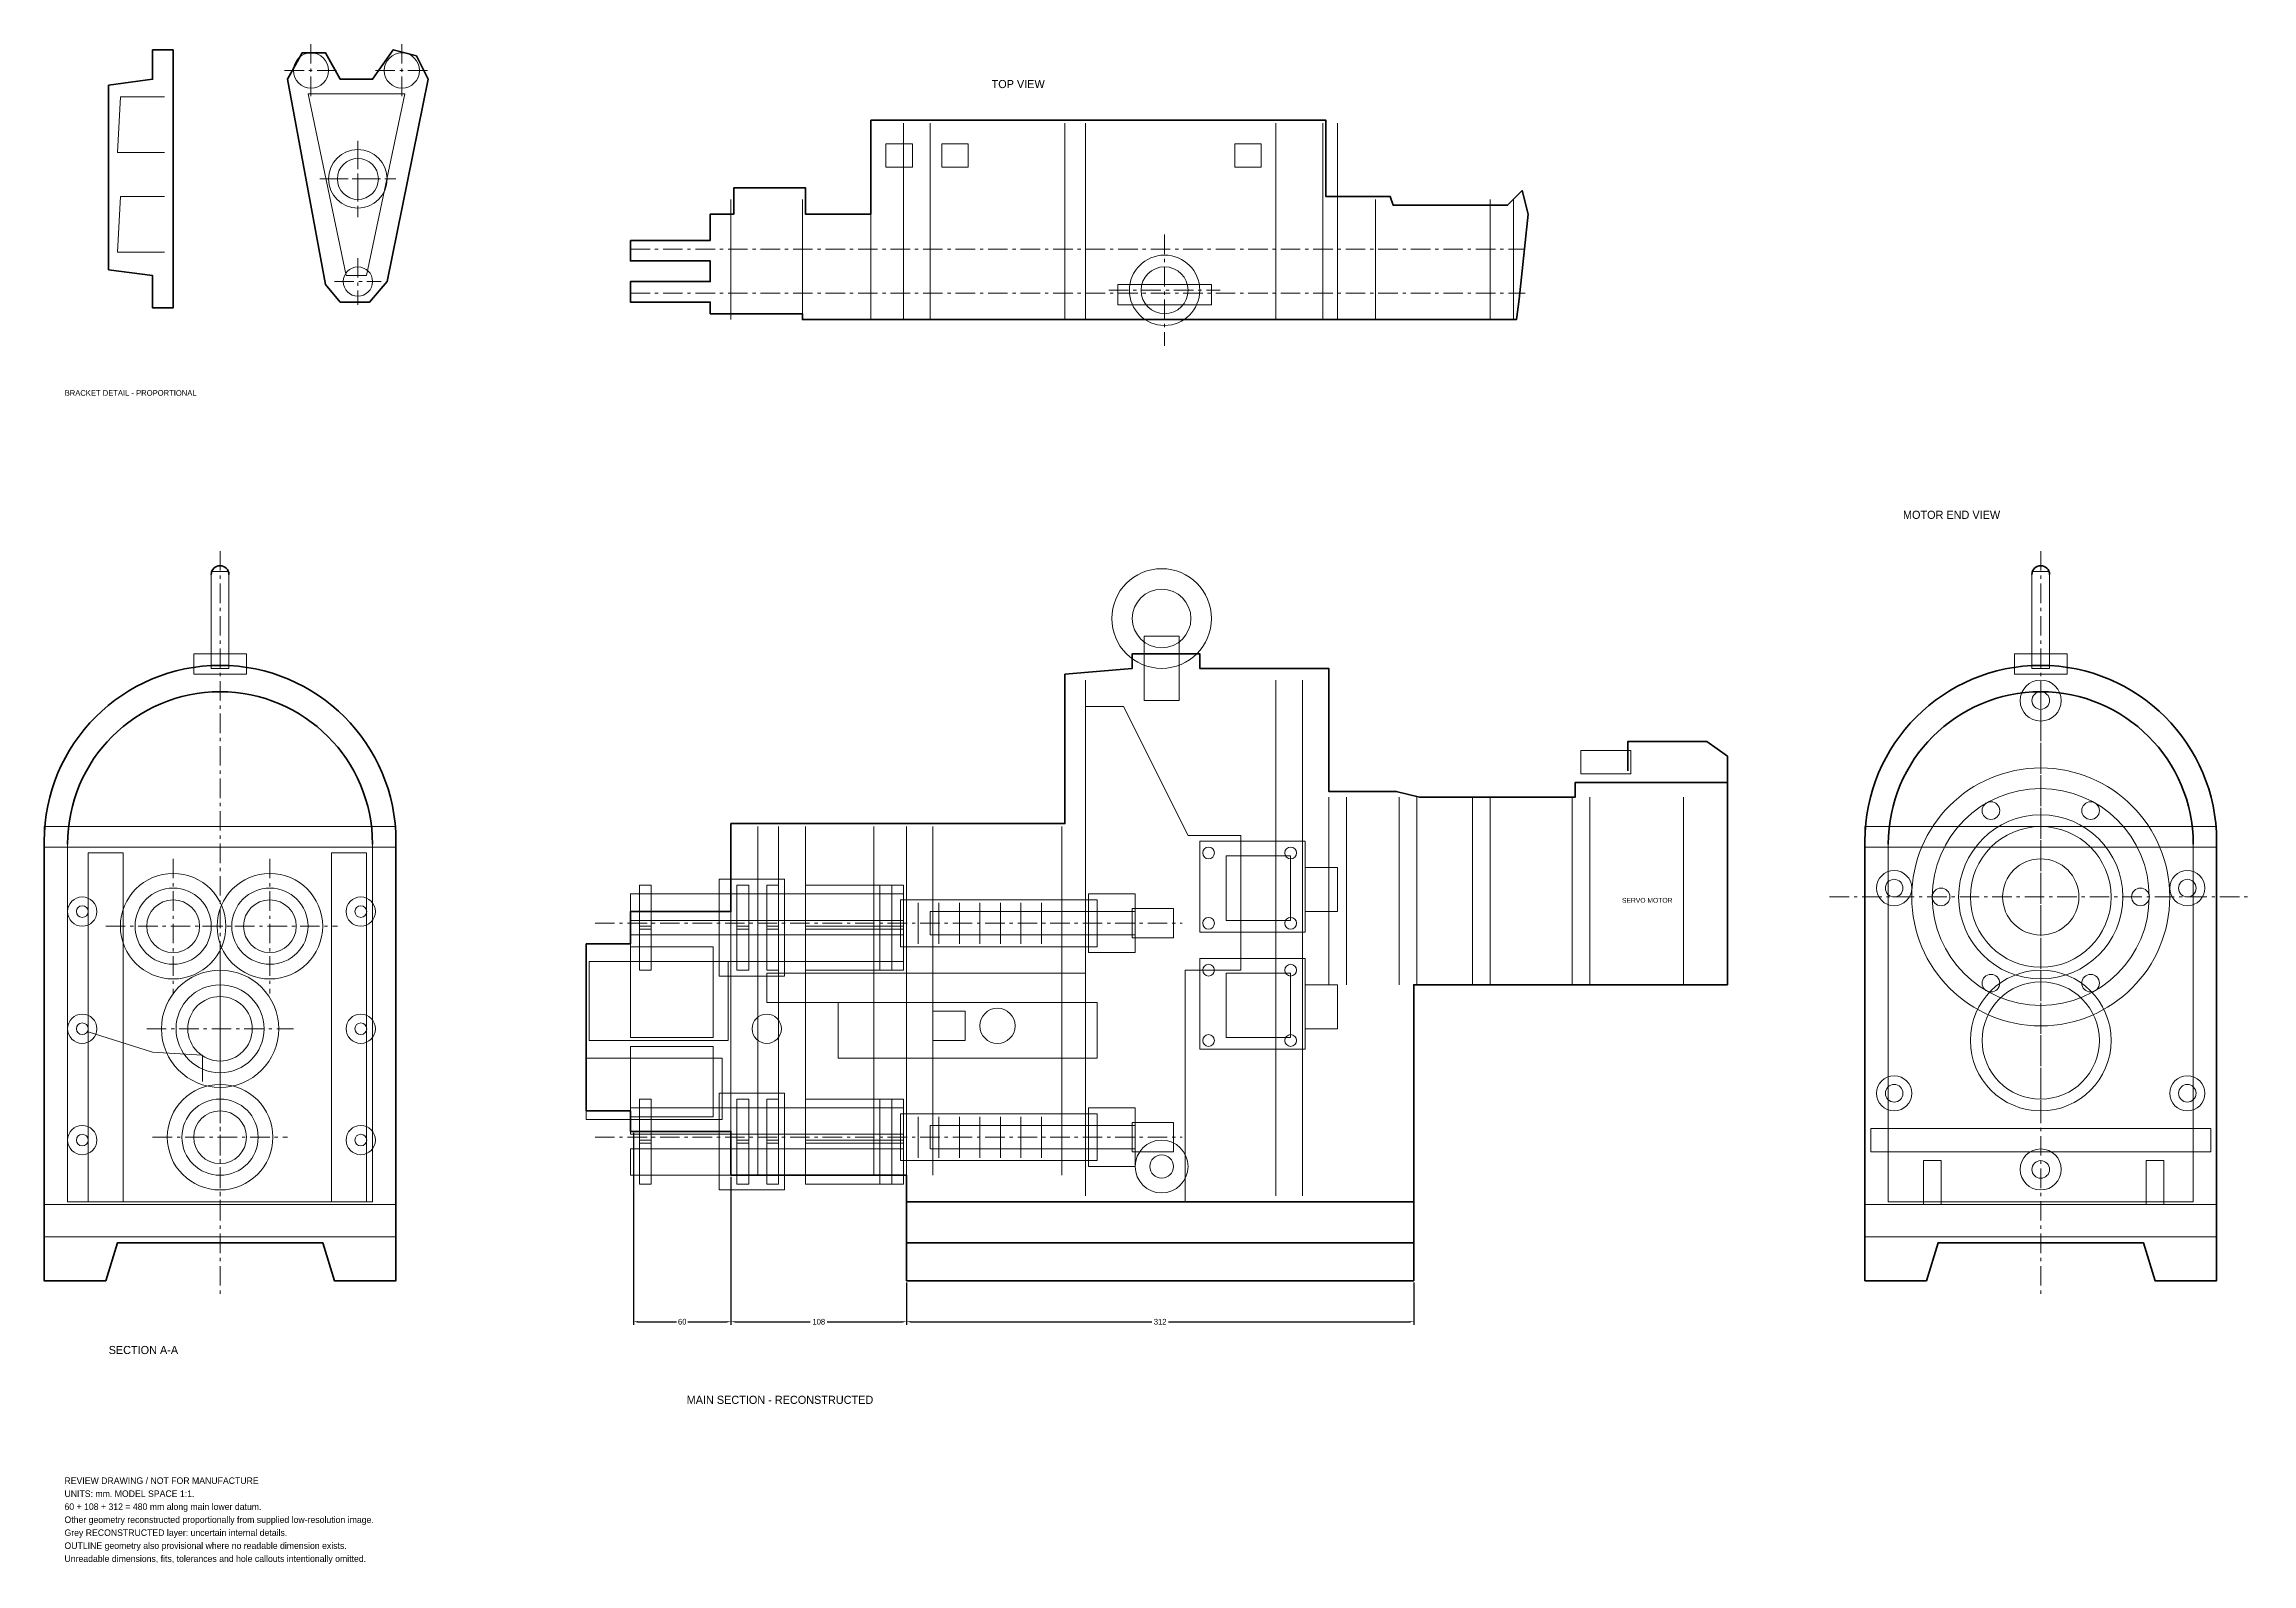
# Model space of a CAD drawing. Header units: millimetres. Extents: x -362 to 996, y -174 to 761.
import ezdxf

# ---------------------------------------------------------------- set-up
doc = ezdxf.new("R2010")
doc.units = ezdxf.units.MM
doc.linetypes.add('CENTER', pattern=[20, 12, -3, 2, -3])
for name, color, linetype, lineweight in [('CENTER', 3, 'CENTER', 13), ('DIMENSION', 2, 'CONTINUOUS', 13), ('NOTES', 7, 'CONTINUOUS', 18), ('OUTLINE', 7, 'CONTINUOUS', 35), ('RECONSTRUCTED', 8, 'CONTINUOUS', 18)]:
    doc.layers.add(name, color=color, linetype=linetype, lineweight=lineweight)
doc.dimstyles.get("Standard").update_dxf_attribs({"dimtxt": 2.5, "dimasz": 2.5, "dimexe": 1.25, "dimexo": 0.625, "dimtad": 1, "dimcen": 2.5, "dimazin": 3, "dimtfac": 1, "dimtmove": 0, "dimatfit": 3})

# ---------------------------------------------------------------- blocks, each defined once
blk = doc.blocks.new('_CLOSEDFILLED')
at = {"color": 0, "linetype": 'BYBLOCK'}
blk.add_solid([(-1, 0.16), (0, 0), (-1, -0.16)], dxfattribs=at)
blk = doc.blocks.new('*D1')
at = {"color": 2}
for p, q in [((0, 91), (0, -27.2)), ((60, 63.9), (60, -27.2)), ((2.5, -25.2), (26.5, -25.2)), ((33.5, -25.2), (57.5, -25.2))]:
    blk.add_line(p, q, dxfattribs=at)
at = {"layer": 'Defpoints'}
for p in [(0, 92), (60, 64.9), (0, -25.2)]:
    blk.add_point(p, dxfattribs=at)
at = {"layer": 'DIMENSION', "color": 2, "xscale": 2.5, "yscale": 2.5, "rotation": 180}
blk.add_blockref('_CLOSEDFILLED', (0, -25.2), dxfattribs=at)
at = {"layer": 'DIMENSION', "color": 2, "xscale": 2.5, "yscale": 2.5}
blk.add_blockref('_CLOSEDFILLED', (60, -25.2), dxfattribs=at)
at = {"layer": 'DIMENSION', "color": 2, "insert": (30, -25.2), "char_height": 3.5, "attachment_point": 5}
blk.add_mtext('60', dxfattribs=at)
blk = doc.blocks.new('*D2')
at = {"color": 2}
for p, q in [((60, 63.9), (60, -27.2)), ((168, -1), (168, -27.2)), ((62.5, -25.2), (108.8, -25.2)), ((119.2, -25.2), (165.5, -25.2))]:
    blk.add_line(p, q, dxfattribs=at)
at = {"layer": 'Defpoints'}
for p in [(60, 64.9), (168, 0), (60, -25.2)]:
    blk.add_point(p, dxfattribs=at)
at = {"layer": 'DIMENSION', "color": 2, "xscale": 2.5, "yscale": 2.5, "rotation": 180}
blk.add_blockref('_CLOSEDFILLED', (60, -25.2), dxfattribs=at)
at = {"layer": 'DIMENSION', "color": 2, "xscale": 2.5, "yscale": 2.5}
blk.add_blockref('_CLOSEDFILLED', (168, -25.2), dxfattribs=at)
at = {"layer": 'DIMENSION', "color": 2, "insert": (114, -25.2), "char_height": 3.5, "attachment_point": 5}
blk.add_mtext('108', dxfattribs=at)
blk = doc.blocks.new('*D3')
at = {"color": 2}
for p, q in [((168, -1), (168, -27.2)), ((480, -1), (480, -27.2)), ((170.5, -25.2), (318.8, -25.2)), ((329.2, -25.2), (477.5, -25.2))]:
    blk.add_line(p, q, dxfattribs=at)
at = {"layer": 'Defpoints'}
for p in [(168, 0), (480, 0), (168, -25.2)]:
    blk.add_point(p, dxfattribs=at)
at = {"layer": 'DIMENSION', "color": 2, "xscale": 2.5, "yscale": 2.5, "rotation": 180}
blk.add_blockref('_CLOSEDFILLED', (168, -25.2), dxfattribs=at)
at = {"layer": 'DIMENSION', "color": 2, "xscale": 2.5, "yscale": 2.5}
blk.add_blockref('_CLOSEDFILLED', (480, -25.2), dxfattribs=at)
at = {"layer": 'DIMENSION', "color": 2, "insert": (324, -25.2), "char_height": 3.5, "attachment_point": 5}
blk.add_mtext('312', dxfattribs=at)

msp = doc.modelspace()

# ---------------------------------------------------------------- linework, layer by layer
at = {"layer": 'CENTER'}
for p, q in [((-198.38, 761.06), (-198.38, 728.6)), ((-142.47, 761.06), (-142.47, 728.6)), ((-214.61, 744.83), (-182.15, 744.83)), ((-158.71, 744.83), (-126.24, 744.83)), ((-169.53, 701.55), (-169.53, 654.66)), ((-169.53, 696.14), (-169.53, 660.07)), ((-192.97, 678.1), (-146.08, 678.1)), ((-187.56, 678.1), (-151.49, 678.1)), ((326.71, 643.84), (326.71, 575.31)), ((-169.53, 629.41), (-169.53, 600.55)), ((-1.82, 634.82), (548.53, 634.82)), ((-183.95, 614.98), (-155.1, 614.98)), ((-1.82, 607.77), (548.53, 607.77)), ((292.44, 609.57), (360.97, 609.57)), ((-254.29, 449.06), (-254.29, -10.82)), ((865.66, 449.06), (865.66, -10.82)), ((865.66, 366.1), (865.66, 106.4)), ((-283.14, 259.7), (-283.14, 176.74)), ((-223.63, 259.7), (-223.63, 176.74)), ((735.82, 236.25), (995.51, 236.25)), ((-324.62, 218.22), (-241.66, 218.22)), ((-265.11, 218.22), (-182.15, 218.22)), ((-23.64, 220.02), (337.53, 220.02)), ((-254.29, 200.18), (-254.29, 110.01)), ((-299.38, 155.1), (-209.2, 155.1)), ((-254.29, 129.85), (-254.29, 46.89)), ((-295.77, 88.37), (-212.81, 88.37)), ((-23.64, 88.37), (337.53, 88.37))]:
    msp.add_line(p, q, dxfattribs=at)
at = {"layer": 'OUTLINE'}
for points in [[(-322.82, 735.82), (-322.82, 622.2), (-295.77, 618.59), (-295.77, 598.75), (-283.14, 598.75), (-283.14, 757.46), (-295.77, 757.46), (-295.77, 739.42)], [(-212.81, 739.42), (-189.36, 613.18), (-180.35, 602.36), (-162.31, 602.36), (-151.49, 614.98), (-126.24, 739.42), (-133.46, 753.85), (-147.88, 757.46), (-160.51, 739.42), (-180.35, 739.42), (-189.36, 755.65), (-203.79, 755.65)], [(-1.82, 640.23), (47.27, 640.23), (47.27, 656.46), (61.83, 656.46), (61.83, 672.69), (105.76, 672.69), (105.76, 656.46), (146.03, 656.46), (146.03, 714.17), (425.9, 714.17), (425.9, 667.28), (465.57, 667.28), (467.38, 661.87), (537.71, 661.87), (546.73, 670.89), (550.34, 656.46), (544.92, 604.16), (543.12, 591.54), (103.93, 591.54), (103.93, 595.14), (47.27, 595.14), (47.27, 602.36), (-1.82, 602.36), (-1.82, 614.98), (47.27, 614.98), (47.27, 627.61), (-1.82, 627.61)], [(-29.09, 207.4), (-1.82, 207.4), (-1.82, 227.24), (60, 227.24), (60, 281.34), (265.39, 281.34), (265.39, 373.32), (306.87, 376.92), (306.87, 385.94), (348.35, 385.94), (348.35, 376.92), (427.7, 376.92), (427.7, 301.18), (469.18, 301.18), (483.61, 297.57), (579.19, 297.57), (579.19, 306.59), (672.97, 306.59), (672.97, 182.15), (480, 182.15), (480, 48.69), (168, 48.69), (168, 64.92), (60, 64.92), (60, 91.98), (-1.82, 91.98), (-1.82, 104.6), (-29.09, 104.6)], [(168, 48.69), (480, 48.69), (480, 23.45), (168, 23.45)], [(168, 23.45), (480, 23.45), (480, 0), (168, 0)]]:
    msp.add_lwpolyline(points, close=True, dxfattribs=at)
for points in [[(611.65, 313.8), (611.65, 331.84), (660.35, 331.84), (672.97, 322.82), (672.97, 306.59)], [(-362.5, 270.52), (-362.5, 0), (-324.62, 0), (-317.41, 23.45), (-191.17, 23.45), (-183.95, 0), (-146.08, 0), (-146.08, 270.52)], [(757.46, 270.52), (757.46, 0), (795.33, 0), (802.54, 23.45), (928.79, 23.45), (936, 0), (973.87, 0), (973.87, 270.52)]]:
    msp.add_lwpolyline(points, dxfattribs=at)
for centre, radius in [((-254.29, 434.64), 5.41), ((865.66, 434.64), 5.41), ((-254.29, 270.52), 108.21), ((865.66, 270.52), 108.21), ((-254.29, 268.72), 93.78), ((865.66, 268.72), 93.78)]:
    msp.add_arc(centre, radius, 0, 180, dxfattribs=at)
at = {"layer": 'RECONSTRUCTED'}
for p, q in [((146.03, 712.37), (146.03, 591.54)), ((166.17, 712.37), (166.17, 591.54)), ((182.43, 712.37), (182.43, 591.54)), ((265.39, 712.37), (265.39, 591.54)), ((278.01, 712.37), (278.01, 591.54)), ((395.24, 712.37), (395.24, 591.54)), ((424.09, 712.37), (424.09, 591.54)), ((433.11, 712.37), (433.11, 591.54)), ((60, 665.48), (60, 591.54)), ((103.93, 665.48), (103.93, 591.54)), ((456.55, 665.48), (456.55, 591.54)), ((526.89, 665.48), (526.89, 591.54)), ((541.32, 665.48), (541.32, 591.54)), ((278.01, 369.71), (278.01, 52.3)), ((395.24, 369.71), (395.24, 52.3)), ((411.47, 369.71), (411.47, 52.3)), ((427.7, 297.57), (427.7, 182.15)), ((438.52, 297.57), (438.52, 182.15)), ((470.98, 297.57), (470.98, 182.15)), ((481.8, 297.57), (481.8, 182.15)), ((516.07, 297.57), (516.07, 182.15)), ((526.89, 297.57), (526.89, 182.15)), ((577.39, 297.57), (577.39, 182.15)), ((588.21, 297.57), (588.21, 182.15)), ((645.92, 297.57), (645.92, 182.15)), ((672.97, 297.57), (672.97, 182.15)), ((60, 279.54), (60, 64.92)), ((76.47, 279.54), (76.47, 64.92)), ((89.29, 279.54), (89.29, 64.92)), ((105.76, 279.54), (105.76, 64.92)), ((147.86, 279.54), (147.86, 64.92)), ((168, 279.54), (168, 64.92)), ((184.23, 279.54), (184.23, 64.92)), ((263.58, 279.54), (263.58, 64.92)), ((-348.07, 268.72), (-348.07, 48.69)), ((-160.51, 268.72), (-160.51, 48.69)), ((771.88, 268.72), (771.88, 48.69)), ((959.45, 268.72), (959.45, 48.69)), ((175.21, 232.65), (175.21, 207.4)), ((187.84, 232.65), (187.84, 207.4)), ((200.46, 232.65), (200.46, 207.4)), ((213.09, 232.65), (213.09, 207.4)), ((225.71, 232.65), (225.71, 207.4)), ((238.34, 232.65), (238.34, 207.4)), ((250.96, 232.65), (250.96, 207.4)), ((263.58, 232.65), (263.58, 207.4)), ((175.21, 100.99), (175.21, 75.75)), ((187.84, 100.99), (187.84, 75.75)), ((200.46, 100.99), (200.46, 75.75)), ((213.09, 100.99), (213.09, 75.75)), ((225.71, 100.99), (225.71, 75.75)), ((238.34, 100.99), (238.34, 75.75)), ((250.96, 100.99), (250.96, 75.75)), ((263.58, 100.99), (263.58, 75.75)), ((-348.07, 48.69), (-160.51, 48.69)), ((771.88, 48.69), (959.45, 48.69))]:
    msp.add_line(p, q, dxfattribs=at)
for points in [[(-288.55, 728.6), (-315.61, 728.6), (-317.41, 694.34), (-288.55, 694.34)], [(-288.55, 667.28), (-315.61, 667.28), (-317.41, 633.02), (-288.55, 633.02)], [(278.01, 353.48), (301.46, 353.48), (341.13, 274.13), (373.6, 274.13), (373.6, 191.17), (339.33, 191.17), (339.33, 48.69)], [(-335.45, 153.29), (-295.77, 140.67), (-265.11, 138.87), (-265.11, 122.64)]]:
    msp.add_lwpolyline(points, dxfattribs=at)
for points in [[(-200.18, 730.4), (-176.74, 618.59), (-164.12, 618.59), (-140.67, 730.4)], [(155.19, 699.75), (171.61, 699.75), (171.61, 685.32), (155.19, 685.32)], [(189.64, 699.75), (205.87, 699.75), (205.87, 685.32), (189.64, 685.32)], [(369.99, 699.75), (386.22, 699.75), (386.22, 685.32), (369.99, 685.32)], [(297.85, 613.18), (355.56, 613.18), (355.56, 600.55), (297.85, 600.55)], [(-259.7, 436.44), (-248.88, 436.44), (-248.88, 376.92), (-259.7, 376.92)], [(860.25, 436.44), (871.08, 436.44), (871.08, 376.92), (860.25, 376.92)], [(314.08, 396.76), (335.72, 396.76), (335.72, 357.09), (314.08, 357.09)], [(-270.52, 385.94), (-238.06, 385.94), (-238.06, 373.32), (-270.52, 373.32)], [(849.43, 385.94), (881.9, 385.94), (881.9, 373.32), (849.43, 373.32)], [(582.8, 326.43), (613.46, 326.43), (613.46, 312), (582.8, 312)], [(-362.5, 279.54), (-146.08, 279.54), (-146.08, 266.91), (-362.5, 266.91)], [(757.46, 279.54), (973.87, 279.54), (973.87, 266.91), (757.46, 266.91)], [(-335.45, 263.31), (-313.8, 263.31), (-313.8, 48.69), (-335.45, 48.69)], [(-185.76, 263.31), (-164.12, 263.31), (-164.12, 48.69), (-185.76, 48.69)], [(348.35, 270.52), (413.27, 270.52), (413.27, 214.61), (348.35, 214.61)], [(364.58, 261.5), (404.25, 261.5), (404.25, 221.83), (364.58, 221.83)], [(52.73, 247.08), (92.95, 247.08), (92.95, 212.81), (52.73, 212.81)], [(413.27, 254.29), (433.11, 254.29), (433.11, 227.24), (413.27, 227.24)], [(-1.82, 238.06), (166.17, 238.06), (166.17, 221.83), (-1.82, 221.83)], [(3.64, 243.47), (10.91, 243.47), (10.91, 216.42), (3.64, 216.42)], [(63.66, 243.47), (70.98, 243.47), (70.98, 216.42), (63.66, 216.42)], [(81.97, 243.47), (89.29, 243.47), (89.29, 216.42), (81.97, 216.42)], [(105.76, 243.47), (166.17, 243.47), (166.17, 216.42), (105.76, 216.42)], [(151.53, 243.47), (158.85, 243.47), (158.85, 216.42), (151.53, 216.42)], [(164.34, 234.45), (285.23, 234.45), (285.23, 205.6), (164.34, 205.6)], [(279.82, 238.06), (308.67, 238.06), (308.67, 201.99), (279.82, 201.99)], [(3.64, 218.22), (10.91, 218.22), (10.91, 191.17), (3.64, 191.17)], [(52.73, 221.83), (92.95, 221.83), (92.95, 187.56), (52.73, 187.56)], [(63.66, 218.22), (70.98, 218.22), (70.98, 191.17), (63.66, 191.17)], [(81.97, 218.22), (89.29, 218.22), (89.29, 191.17), (81.97, 191.17)], [(105.76, 218.22), (166.17, 218.22), (166.17, 191.17), (105.76, 191.17)], [(151.53, 218.22), (158.85, 218.22), (158.85, 191.17), (151.53, 191.17)], [(182.43, 227.24), (308.67, 227.24), (308.67, 212.81), (182.43, 212.81)], [(306.87, 229.04), (332.12, 229.04), (332.12, 211.01), (306.87, 211.01)], [(-1.82, 212.81), (166.17, 212.81), (166.17, 196.58), (-1.82, 196.58)], [(-1.82, 205.6), (49.09, 205.6), (49.09, 149.69), (-1.82, 149.69)], [(-27.27, 196.58), (58.18, 196.58), (58.18, 147.88), (-27.27, 147.88)], [(348.35, 198.38), (413.27, 198.38), (413.27, 142.47), (348.35, 142.47)], [(81.97, 189.36), (278.01, 189.36), (278.01, 171.33), (81.97, 171.33)], [(364.58, 189.36), (404.25, 189.36), (404.25, 149.69), (364.58, 149.69)], [(413.27, 182.15), (433.11, 182.15), (433.11, 155.1), (413.27, 155.1)], [(125.9, 171.33), (285.23, 171.33), (285.23, 137.06), (125.9, 137.06)], [(184.23, 165.92), (204.07, 165.92), (204.07, 147.88), (184.23, 147.88)], [(-29.09, 137.06), (54.55, 137.06), (54.55, 99.19), (-29.09, 99.19)], [(-1.82, 144.28), (49.09, 144.28), (49.09, 100.99), (-1.82, 100.99)], [(3.64, 111.82), (10.91, 111.82), (10.91, 84.76), (3.64, 84.76)], [(52.73, 115.42), (92.95, 115.42), (92.95, 81.16), (52.73, 81.16)], [(63.66, 111.82), (70.98, 111.82), (70.98, 84.76), (63.66, 84.76)], [(81.97, 111.82), (89.29, 111.82), (89.29, 84.76), (81.97, 84.76)], [(105.76, 111.82), (166.17, 111.82), (166.17, 84.76), (105.76, 84.76)], [(151.53, 111.82), (158.85, 111.82), (158.85, 84.76), (151.53, 84.76)], [(-1.82, 106.4), (166.17, 106.4), (166.17, 90.17), (-1.82, 90.17)], [(164.34, 102.8), (285.23, 102.8), (285.23, 73.94), (164.34, 73.94)], [(182.43, 95.58), (308.67, 95.58), (308.67, 81.16), (182.43, 81.16)], [(279.82, 106.4), (308.67, 106.4), (308.67, 70.34), (279.82, 70.34)], [(306.87, 97.39), (332.12, 97.39), (332.12, 79.35), (306.87, 79.35)], [(3.64, 86.57), (10.91, 86.57), (10.91, 59.51), (3.64, 59.51)], [(52.73, 90.17), (92.95, 90.17), (92.95, 55.91), (52.73, 55.91)], [(63.66, 86.57), (70.98, 86.57), (70.98, 59.51), (63.66, 59.51)], [(81.97, 86.57), (89.29, 86.57), (89.29, 59.51), (81.97, 59.51)], [(105.76, 86.57), (166.17, 86.57), (166.17, 59.51), (105.76, 59.51)], [(151.53, 86.57), (158.85, 86.57), (158.85, 59.51), (151.53, 59.51)], [(761.06, 93.78), (970.27, 93.78), (970.27, 79.35), (761.06, 79.35)], [(-1.82, 81.16), (166.17, 81.16), (166.17, 64.92), (-1.82, 64.92)], [(793.53, 73.94), (804.35, 73.94), (804.35, 46.89), (793.53, 46.89)], [(930.59, 73.94), (941.41, 73.94), (941.41, 46.89), (930.59, 46.89)], [(-362.5, 46.89), (-146.08, 46.89), (-146.08, 27.05), (-362.5, 27.05)], [(757.46, 46.89), (973.87, 46.89), (973.87, 27.05), (757.46, 27.05)]]:
    msp.add_lwpolyline(points, close=True, dxfattribs=at)
for centre, radius in [((-198.38, 744.83), 10.82), ((-142.47, 744.83), 10.82), ((-169.53, 678.1), 18.03), ((-169.53, 678.1), 12.62), ((326.71, 609.57), 21.64), ((-169.53, 614.98), 9.02), ((326.71, 609.57), 14.43), ((324.9, 407.58), 30.66), ((324.9, 407.58), 18.03), ((865.66, 357.09), 12.62), ((865.66, 357.09), 5.41), ((865.66, 236.25), 79.35), ((865.66, 236.25), 66.73), ((865.66, 236.25), 50.5), ((835.01, 289.36), 5.41), ((896.32, 289.36), 5.41), ((865.66, 236.25), 43.28), ((353.76, 263.31), 3.61), ((404.25, 263.31), 3.61), ((865.66, 236.25), 23.45), ((-283.14, 218.22), 32.46), ((-223.63, 218.22), 32.46), ((775.49, 241.66), 10.82), ((775.49, 241.66), 5.41), ((955.84, 241.66), 10.82), ((955.84, 241.66), 5.41), ((-339.05, 227.24), 9.02), ((-283.14, 218.22), 23.45), ((-283.14, 218.22), 16.23), ((-223.63, 218.22), 23.45), ((-223.63, 218.22), 16.23), ((-167.72, 227.24), 9.02), ((804.35, 236.25), 5.41), ((926.98, 236.25), 5.41), ((-339.05, 227.24), 3.61), ((-167.72, 227.24), 3.61), ((353.76, 220.02), 3.61), ((404.25, 220.02), 3.61), ((-254.29, 155.1), 36.07), ((353.76, 191.17), 3.61), ((404.25, 191.17), 3.61), ((865.66, 147.88), 43.28), ((-254.29, 155.1), 27.05), ((835.01, 183.15), 5.41), ((865.66, 147.88), 36.07), ((896.32, 183.15), 5.41), ((-339.05, 155.1), 9.02), ((-254.29, 155.1), 19.84), ((-167.72, 155.1), 9.02), ((81.97, 155.1), 9.02), ((223.91, 156.9), 10.82), ((-339.05, 155.1), 3.61), ((-167.72, 155.1), 3.61), ((353.76, 147.88), 3.61), ((404.25, 147.88), 3.61), ((775.49, 115.42), 10.82), ((955.84, 115.42), 10.82), ((-254.29, 88.37), 32.46), ((-254.29, 88.37), 23.45), ((775.49, 115.42), 5.41), ((955.84, 115.42), 5.41), ((-339.05, 86.57), 9.02), ((-254.29, 88.37), 16.23), ((-167.72, 86.57), 9.02), ((-339.05, 86.57), 3.61), ((-167.72, 86.57), 3.61), ((324.9, 70.34), 16.23), ((324.9, 70.34), 7.21), ((865.66, 68.53), 12.62), ((865.66, 68.53), 5.41)]:
    msp.add_circle(centre, radius, dxfattribs=at)

# ---------------------------------------------------------------- texts
at = {"layer": 'NOTES'}
for s, height, p in [('TOP VIEW', 5, (220.3, 734.01)), ('BRACKET DETAIL - PROPORTIONAL', 3.5, (-349.87, 544.65)), ('MOTOR END VIEW', 5, (780.9, 468.9)), ('SERVO MOTOR', 3, (608.05, 232.65)), ('SECTION A-A', 5, (-322.82, -45.09)), ('MAIN SECTION - RECONSTRUCTED', 5, (32.73, -75.75)), ('REVIEW DRAWING / NOT FOR MANUFACTURE', 4, (-350, -125)), ('UNITS: mm. MODEL SPACE 1:1.', 4, (-350, -133)), ('Other geometry reconstructed proportionally from supplied low-resolution image.', 4, (-350, -149)), ('60 + 108 + 312 = 480 mm along main lower datum.', 4, (-350, -141)), ('OUTLINE geometry also provisional where no readable dimension exists.', 4, (-350, -165)), ('Grey RECONSTRUCTED layer: uncertain internal details.', 4, (-350, -157)), ('Unreadable dimensions, fits, tolerances and hole callouts intentionally omitted.', 4, (-350, -173))]:
    msp.add_text(s, height=height, dxfattribs=at).set_placement(p)

# ---------------------------------------------------------------- dimensions: what is measured, and where the dimension line sits
at = {"layer": 'DIMENSION'}
for base, p1, p2, picture, middle in [((0, -25.25), (0, 91.98), (60, 64.92), '*D1', (30, -25.25)), ((60, -25.25), (60, 64.92), (168, 0), '*D2', (114, -25.25)), ((168, -25.25), (168, 0), (480, 0), '*D3', (324, -25.25))]:
    dim = msp.add_linear_dim(base=base, p1=p1, p2=p2, dimstyle='Standard', override={"dimtxt": 3.5, "dimasz": 2.5, "dimexe": 2, "dimexo": 1, "dimdec": 1, "dimclrd": 2, "dimclre": 2, "dimclrt": 2}, dxfattribs=at)
    dim.commit()
    dim.dimension.update_dxf_attribs({"geometry": picture, "text_midpoint": middle})

doc.saveas('drawing.dxf')
